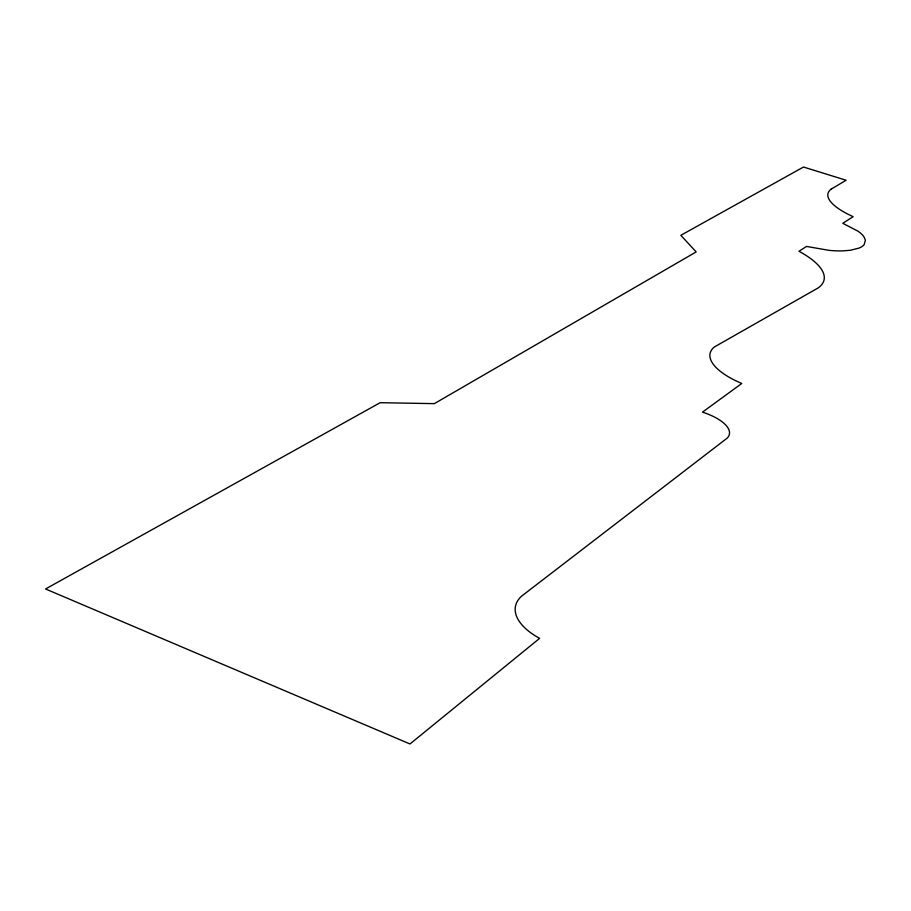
<?xml version="1.0" encoding="UTF-8"?>
<svg xmlns="http://www.w3.org/2000/svg" width="911" height="911" viewBox="0 0 911 911"><rect width="100%" height="100%" fill="white"/><g stroke="black" fill="none" stroke-linecap="round" stroke-linejoin="round"><path stroke-width="1.37" d="M831.071 189.192L846.103 180.23L803.491 167.032L680.847 235.311L696.163 251.914L434.342 403.641L380.16 402.696L45.55 588.973L409.984 743.968L539.608 638.36A67.63 32.557 10.5 0 1 521.821 595.976L727.251 438.066A42.521 16.956 11.3 0 0 727.194 426.758A42.783 17.058 11.3 0 0 717.834 418.901A42.51 16.945 11.3 0 0 702.483 412.136L741.759 383.497L735.097 380.434A69.669 25.679 12.1 0 1 714.315 347L818.329 287.819A94.471 31.293 11.4 0 0 798.981 251.265L806.565 246.437L828.896 250.331A48.659 15.248 12 0 0 842.743 250.878L850.362 250.274L859.062 248.077A54.774 17.138 11.9 0 0 864.175 244.615L865.404 240.151L863.924 236.746A48.579 15.191 12 0 0 858.014 231.189L842.789 223.297L853.151 216.681L848.289 214.358A70.602 20.953 12.4 0 1 831.083 189.192"/></g></svg>
